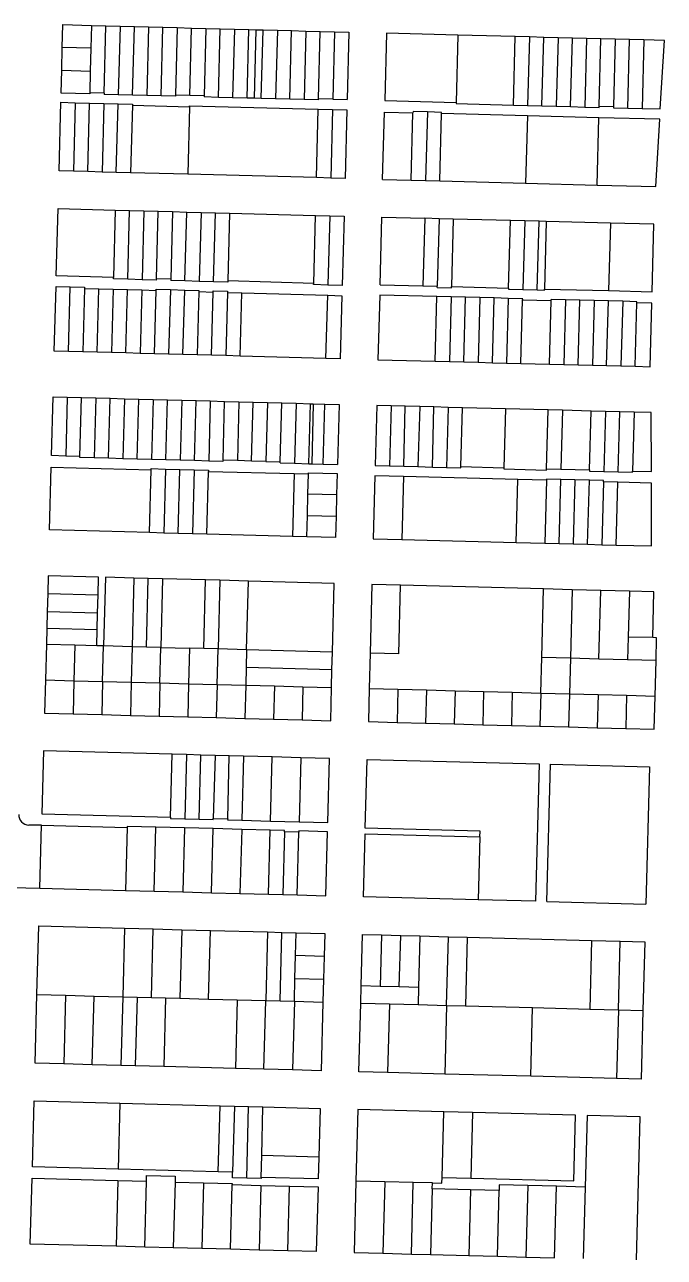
# Model space of a CAD drawing. Header units: inches. Extents: x 486468 to 494399, y 5455955 to 5460553.
# Drawn here: x 489058 to 489398, y 5456799 to 5457456 of the extents above; entities that cross this region are included whole.
import ezdxf

# ---------------------------------------------------------------- set-up
doc = ezdxf.new("R2010")
doc.units = ezdxf.units.IN
doc.header["$MEASUREMENT"] = 0
doc.layers.add('ParcelLines', color=10, linetype='Continuous')

msp = doc.modelspace()

# ---------------------------------------------------------------- linework, layer by layer
at = {"layer": 'ParcelLines', "color": 1}
for p, q in [((489093.319, 5457455.138), (489093.02, 5457442.987)), ((489093.319, 5457455.138), (489100.969, 5457454.938)), ((489100.036, 5457419.046), (489100.969, 5457454.938)), ((489100.969, 5457454.938), (489108.569, 5457454.738)), ((489108.569, 5457454.738), (489107.62, 5457418.237)), ((489108.569, 5457454.738), (489116.169, 5457454.538)), ((489115.22, 5457418.039), (489116.169, 5457454.538)), ((489116.169, 5457454.538), (489123.769, 5457454.338)), ((489123.769, 5457454.338), (489122.87, 5457417.839)), ((489123.769, 5457454.338), (489131.419, 5457454.138)), ((489130.47, 5457417.639), (489131.419, 5457454.138)), ((489131.419, 5457454.138), (489139.019, 5457453.939)), ((489139.019, 5457453.939), (489138.086, 5457418.048)), ((489139.019, 5457453.939), (489146.619, 5457453.739)), ((489145.686, 5457417.848), (489146.619, 5457453.739)), ((489146.619, 5457453.739), (489154.218, 5457453.54)), ((489154.218, 5457453.54), (489153.335, 5457417.648)), ((489154.218, 5457453.54), (489161.868, 5457453.34)), ((489160.92, 5457416.839), (489161.868, 5457453.34)), ((489161.868, 5457453.34), (489169.468, 5457453.14)), ((489169.468, 5457453.14), (489168.52, 5457416.639)), ((489169.468, 5457453.14), (489177.068, 5457452.94)), ((489176.169, 5457416.439), (489177.068, 5457452.94)), ((489177.068, 5457452.94), (489180.868, 5457452.84)), ((489180.868, 5457452.84), (489179.969, 5457416.34)), ((489180.868, 5457452.84), (489184.718, 5457452.74)), ((489183.769, 5457416.24), (489184.718, 5457452.74)), ((489184.718, 5457452.74), (489192.318, 5457452.54)), ((489192.318, 5457452.54), (489191.369, 5457416.041)), ((489192.318, 5457452.54), (489199.918, 5457452.34)), ((489198.969, 5457415.841), (489199.918, 5457452.34)), ((489199.918, 5457452.34), (489207.518, 5457452.14)), ((489207.518, 5457452.14), (489206.619, 5457415.641)), ((489207.518, 5457452.14), (489215.168, 5457451.941)), ((489214.235, 5457416.05), (489215.168, 5457451.941)), ((489215.168, 5457451.941), (489222.768, 5457451.742)), ((489222.768, 5457451.742), (489221.835, 5457415.851)), ((489222.768, 5457451.742), (489230.398, 5457451.542)), ((489230.398, 5457451.542), (489229.464, 5457415.65)), ((489250.468, 5457450.992), (489249.518, 5457415.092)), ((489288.517, 5457449.994), (489250.468, 5457450.992)), ((489288.517, 5457449.994), (489287.568, 5457414.093)), ((489318.967, 5457449.184), (489288.517, 5457449.994)), ((489318.018, 5457412.694), (489318.967, 5457449.184)), ((489326.567, 5457448.984), (489318.967, 5457449.184)), ((489326.567, 5457448.984), (489325.618, 5457412.494)), ((489334.167, 5457448.784), (489326.567, 5457448.984)), ((489333.218, 5457412.294), (489334.167, 5457448.784)), ((489341.817, 5457448.584), (489334.167, 5457448.784)), ((489341.817, 5457448.584), (489340.818, 5457412.095)), ((489349.417, 5457448.384), (489341.817, 5457448.584)), ((489348.468, 5457411.895), (489349.417, 5457448.384)), ((489357.017, 5457448.185), (489349.417, 5457448.384)), ((489357.017, 5457448.185), (489356.068, 5457411.695)), ((489364.617, 5457447.985), (489357.017, 5457448.185)), ((489363.718, 5457412.095), (489364.617, 5457447.985)), ((489372.267, 5457447.786), (489364.617, 5457447.985)), ((489372.267, 5457447.786), (489371.318, 5457411.895)), ((489379.867, 5457447.586), (489372.267, 5457447.786)), ((489378.918, 5457411.095), (489379.867, 5457447.586)), ((489387.467, 5457447.386), (489379.867, 5457447.586)), ((489387.467, 5457447.386), (489386.518, 5457410.895)), ((489398.417, 5457447.096), (489387.467, 5457447.386)), ((489396.268, 5457410.645), (489398.417, 5457447.096)), ((489077.49, 5457431.237), (489077.8, 5457443.387)), ((489093.02, 5457442.987), (489077.8, 5457443.387)), ((489093.02, 5457442.987), (489092.72, 5457430.837)), ((489077.49, 5457431.237), (489092.72, 5457430.837)), ((489092.72, 5457430.837), (489092.435, 5457419.246)), ((489092.435, 5457419.246), (489092.42, 5457418.637)), ((489100.036, 5457419.046), (489092.435, 5457419.246)), ((489100.036, 5457419.046), (489100.02, 5457418.437)), ((489107.62, 5457418.237), (489100.02, 5457418.437)), ((489115.22, 5457418.039), (489107.62, 5457418.237)), ((489122.87, 5457417.839), (489115.22, 5457418.039)), ((489130.47, 5457417.639), (489122.87, 5457417.839)), ((489138.07, 5457417.439), (489130.47, 5457417.639)), ((489138.086, 5457418.048), (489138.07, 5457417.439)), ((489145.686, 5457417.848), (489138.086, 5457418.048)), ((489153.335, 5457417.648), (489145.686, 5457417.848)), ((489153.335, 5457417.648), (489153.32, 5457417.039)), ((489077.07, 5457414.187), (489084.67, 5457413.987)), ((489084.67, 5457413.987), (489083.72, 5457377.488)), ((489084.67, 5457413.987), (489092.27, 5457413.787)), ((489091.37, 5457377.288), (489092.27, 5457413.787)), ((489092.27, 5457413.787), (489099.87, 5457413.587)), ((489099.87, 5457413.587), (489098.97, 5457377.088)), ((489099.87, 5457413.587), (489107.52, 5457413.388)), ((489106.57, 5457376.888), (489107.52, 5457413.388)), ((489107.52, 5457413.388), (489115.12, 5457413.189)), ((489115.12, 5457412.589), (489114.17, 5457376.688)), ((489115.12, 5457413.189), (489115.12, 5457412.589)), ((489115.12, 5457412.589), (489145.57, 5457411.739)), ((489145.57, 5457411.739), (489144.62, 5457375.889)), ((489160.92, 5457416.839), (489153.32, 5457417.039)), ((489168.52, 5457416.639), (489160.92, 5457416.839)), ((489176.169, 5457416.439), (489168.52, 5457416.639)), ((489179.969, 5457416.34), (489176.169, 5457416.439)), ((489183.769, 5457416.24), (489179.969, 5457416.34)), ((489191.369, 5457416.041), (489183.769, 5457416.24)), ((489198.969, 5457415.841), (489191.369, 5457416.041)), ((489206.619, 5457415.641), (489198.969, 5457415.841)), ((489214.219, 5457415.441), (489206.619, 5457415.641)), ((489214.219, 5457415.441), (489214.235, 5457416.05)), ((489221.835, 5457415.851), (489214.235, 5457416.05)), ((489221.835, 5457415.851), (489229.464, 5457415.65)), ((489249.518, 5457415.092), (489287.568, 5457414.093)), ((489318.018, 5457412.694), (489325.618, 5457412.494)), ((489325.618, 5457412.494), (489333.218, 5457412.294)), ((489333.218, 5457412.294), (489340.818, 5457412.095)), ((489340.818, 5457412.095), (489348.468, 5457411.895)), ((489348.468, 5457411.895), (489356.068, 5457411.695)), ((489356.068, 5457411.695), (489363.668, 5457411.495)), ((489363.668, 5457411.495), (489363.718, 5457412.095)), ((489363.718, 5457412.095), (489371.318, 5457411.895)), ((489378.918, 5457411.095), (489386.518, 5457410.895)), ((489386.518, 5457410.895), (489396.268, 5457410.645)), ((489214.069, 5457410.551), (489221.719, 5457410.341)), ((489221.719, 5457410.341), (489220.77, 5457373.891)), ((489221.719, 5457410.341), (489229.319, 5457410.141)), ((489229.319, 5457410.141), (489228.37, 5457373.691)), ((489248.4, 5457373.142), (489249.318, 5457409.032)), ((489249.318, 5457409.032), (489264.548, 5457408.633)), ((489263.619, 5457372.743), (489264.548, 5457408.633)), ((489264.568, 5457409.243), (489264.548, 5457408.633)), ((489272.218, 5457409.043), (489264.568, 5457409.243)), ((489272.218, 5457409.043), (489271.218, 5457372.543)), ((489279.818, 5457408.843), (489272.218, 5457409.043)), ((489278.868, 5457372.343), (489279.818, 5457408.243)), ((489279.818, 5457408.243), (489279.818, 5457408.843)), ((489325.468, 5457407.024), (489279.818, 5457408.243)), ((489363.518, 5457406.015), (489325.468, 5457407.024)), ((489395.968, 5457405.145), (489363.518, 5457406.015)), ((489393.818, 5457369.295), (489395.968, 5457405.145)), ((489091.37, 5457377.288), (489083.72, 5457377.488)), ((489098.97, 5457377.088), (489091.37, 5457377.288)), ((489106.57, 5457376.888), (489098.97, 5457377.088)), ((489114.17, 5457376.688), (489106.57, 5457376.888)), ((489144.62, 5457375.889), (489114.17, 5457376.688)), ((489213.17, 5457374.091), (489144.62, 5457375.889)), ((489220.77, 5457373.891), (489213.17, 5457374.091)), ((489228.37, 5457373.691), (489220.77, 5457373.891)), ((489248.4, 5457373.142), (489263.619, 5457372.743)), ((489263.619, 5457372.743), (489271.218, 5457372.543)), ((489271.218, 5457372.543), (489278.868, 5457372.343)), ((489278.868, 5457372.343), (489324.518, 5457371.134)), ((489324.518, 5457371.134), (489362.618, 5457370.125)), ((489362.618, 5457370.125), (489393.818, 5457369.295)), ((489074.571, 5457321.788), (489075.571, 5457357.588)), ((489075.571, 5457357.588), (489106.02, 5457356.788)), ((489106.02, 5457356.788), (489105.021, 5457320.888)), ((489106.02, 5457356.788), (489113.62, 5457356.588)), ((489113.62, 5457356.588), (489121.27, 5457356.388)), ((489121.27, 5457356.388), (489128.87, 5457356.189)), ((489127.889, 5457320.213), (489128.87, 5457356.189)), ((489128.87, 5457356.189), (489136.47, 5457355.989)), ((489136.47, 5457355.989), (489135.537, 5457319.988)), ((489136.47, 5457355.989), (489144.07, 5457355.789)), ((489143.121, 5457319.1), (489144.07, 5457355.789)), ((489144.07, 5457355.789), (489151.72, 5457355.59)), ((489151.72, 5457355.59), (489159.32, 5457355.39)), ((489159.32, 5457355.39), (489166.92, 5457355.19)), ((489166.92, 5457355.19), (489165.97, 5457319.09)), ((489166.92, 5457355.19), (489212.62, 5457353.991)), ((489211.67, 5457317.742), (489212.62, 5457353.991)), ((489212.62, 5457353.991), (489220.22, 5457353.791)), ((489220.22, 5457353.791), (489227.82, 5457353.592)), ((489227.82, 5457353.592), (489226.87, 5457316.692)), ((489247.01, 5457317.075), (489247.94, 5457353.042)), ((489247.94, 5457353.042), (489270.82, 5457352.443)), ((489270.82, 5457352.443), (489269.84, 5457316.483)), ((489278.42, 5457352.243), (489270.82, 5457352.443)), ((489278.42, 5457352.243), (489277.437, 5457316.287)), ((489286.019, 5457352.043), (489278.42, 5457352.243)), ((489286.019, 5457352.043), (489285.07, 5457316.089)), ((489316.468, 5457351.244), (489286.019, 5457352.043)), ((489315.469, 5457315.302), (489316.468, 5457351.244)), ((489324.068, 5457351.044), (489316.468, 5457351.244)), ((489324.068, 5457351.044), (489323.069, 5457314.494)), ((489331.668, 5457350.844), (489324.068, 5457351.044)), ((489330.669, 5457314.294), (489331.668, 5457350.844)), ((489335.468, 5457350.744), (489331.668, 5457350.844)), ((489335.468, 5457350.744), (489334.519, 5457314.808)), ((489369.718, 5457349.845), (489335.468, 5457350.744)), ((489369.718, 5457349.845), (489368.719, 5457313.923)), ((489392.868, 5457349.246), (489369.718, 5457349.845)), ((489391.886, 5457313.323), (489392.868, 5457349.246)), ((489105.021, 5457320.888), (489074.571, 5457321.788)), ((489120.271, 5457319.748), (489112.671, 5457319.968)), ((489127.871, 5457319.529), (489120.271, 5457319.748)), ((489127.889, 5457320.213), (489127.871, 5457319.529)), ((489135.537, 5457319.988), (489127.889, 5457320.213)), ((489135.537, 5457319.988), (489135.521, 5457319.31)), ((489143.121, 5457319.1), (489135.521, 5457319.31)), ((489150.721, 5457318.88), (489143.121, 5457319.1)), ((489158.32, 5457318.66), (489150.721, 5457318.88)), ((489211.67, 5457317.742), (489165.97, 5457319.09)), ((489073.521, 5457281.788), (489074.471, 5457316.188)), ((489074.471, 5457316.188), (489082.071, 5457315.988)), ((489081.121, 5457281.588), (489082.071, 5457315.988)), ((489082.071, 5457315.988), (489089.671, 5457315.788)), ((489089.671, 5457315.788), (489089.671, 5457315.138)), ((489089.671, 5457315.138), (489097.271, 5457314.928)), ((489097.271, 5457314.928), (489104.871, 5457314.718)), ((489104.871, 5457314.718), (489112.521, 5457314.508)), ((489112.521, 5457314.508), (489120.121, 5457314.299)), ((489120.121, 5457314.299), (489127.721, 5457314.089)), ((489127.721, 5457314.089), (489127.771, 5457314.689)), ((489127.771, 5457314.689), (489135.371, 5457314.47)), ((489135.371, 5457314.47), (489142.971, 5457314.26)), ((489142.971, 5457314.26), (489150.571, 5457314.04)), ((489150.571, 5457313.44), (489149.671, 5457279.74)), ((489150.571, 5457314.04), (489150.571, 5457313.44)), ((489150.571, 5457313.44), (489158.201, 5457313.19)), ((489157.271, 5457279.54), (489158.201, 5457313.19)), ((489158.201, 5457313.19), (489158.221, 5457313.79)), ((489158.221, 5457313.79), (489165.821, 5457313.59)), ((489165.821, 5457313.59), (489165.805, 5457312.965)), ((489165.805, 5457312.965), (489173.42, 5457312.74)), ((489173.42, 5457312.74), (489219.12, 5457311.452)), ((489226.87, 5457316.692), (489219.27, 5457316.912)), ((489247.01, 5457317.075), (489269.84, 5457316.483)), ((489269.84, 5457316.483), (489277.437, 5457316.287)), ((489277.42, 5457315.683), (489277.437, 5457316.287)), ((489277.42, 5457315.683), (489285.054, 5457315.492)), ((489285.054, 5457315.492), (489285.07, 5457316.089)), ((489285.07, 5457316.089), (489315.469, 5457315.302)), ((489323.069, 5457314.494), (489330.669, 5457314.294)), ((489330.669, 5457314.294), (489334.503, 5457314.195)), ((489334.503, 5457314.195), (489334.519, 5457314.808)), ((489334.519, 5457314.808), (489368.719, 5457313.923)), ((489368.719, 5457313.923), (489391.886, 5457313.323)), ((489219.12, 5457311.452), (489226.72, 5457311.242)), ((489226.72, 5457311.242), (489225.821, 5457277.692)), ((489277.27, 5457310.812), (489246.87, 5457311.592)), ((489284.92, 5457310.613), (489277.27, 5457310.812)), ((489292.52, 5457310.424), (489284.92, 5457310.613)), ((489300.12, 5457310.224), (489292.52, 5457310.424)), ((489307.719, 5457310.024), (489300.12, 5457310.224)), ((489315.319, 5457309.824), (489307.719, 5457310.024)), ((489322.969, 5457309.624), (489315.319, 5457309.824)), ((489322.019, 5457275.204), (489322.953, 5457309.015)), ((489322.953, 5457309.015), (489338.154, 5457308.614)), ((489337.269, 5457274.814), (489338.154, 5457308.614)), ((489345.769, 5457309.034), (489338.169, 5457309.224)), ((489353.369, 5457308.834), (489345.769, 5457309.034)), ((489361.019, 5457308.634), (489353.369, 5457308.834)), ((489361.019, 5457308.634), (489360.069, 5457274.235)), ((489368.619, 5457308.434), (489361.019, 5457308.634)), ((489367.669, 5457274.045), (489368.619, 5457308.434)), ((489376.219, 5457308.246), (489368.619, 5457308.434)), ((489376.219, 5457308.246), (489375.319, 5457273.845)), ((489382.919, 5457273.645), (489383.819, 5457307.396)), ((489391.719, 5457307.196), (489383.819, 5457307.396)), ((489390.819, 5457273.445), (489391.719, 5457307.196)), ((489081.121, 5457281.588), (489073.521, 5457281.788)), ((489088.771, 5457281.378), (489081.121, 5457281.588)), ((489096.371, 5457281.179), (489088.771, 5457281.378)), ((489103.971, 5457280.979), (489096.371, 5457281.179)), ((489111.621, 5457280.769), (489103.971, 5457280.979)), ((489119.221, 5457280.559), (489111.621, 5457280.769)), ((489126.821, 5457280.359), (489119.221, 5457280.559)), ((489134.421, 5457280.149), (489126.821, 5457280.359)), ((489142.071, 5457279.94), (489134.421, 5457280.149)), ((489149.671, 5457279.74), (489142.071, 5457279.94)), ((489157.271, 5457279.54), (489149.671, 5457279.74)), ((489164.921, 5457279.33), (489157.271, 5457279.54)), ((489172.521, 5457279.13), (489164.921, 5457279.33)), ((489218.221, 5457277.892), (489172.521, 5457279.13)), ((489225.821, 5457277.692), (489218.221, 5457277.892)), ((489276.37, 5457276.363), (489283.97, 5457276.163)), ((489283.97, 5457276.163), (489291.57, 5457275.974)), ((489291.57, 5457275.974), (489299.22, 5457275.774)), ((489299.22, 5457275.774), (489306.82, 5457275.584)), ((489306.82, 5457275.584), (489314.42, 5457275.394)), ((489314.42, 5457275.394), (489322.019, 5457275.204)), ((489322.019, 5457275.204), (489337.269, 5457274.814)), ((489337.269, 5457274.814), (489344.869, 5457274.614)), ((489344.869, 5457274.614), (489352.469, 5457274.424)), ((489352.469, 5457274.424), (489360.069, 5457274.235)), ((489360.069, 5457274.235), (489367.669, 5457274.045)), ((489367.669, 5457274.045), (489375.319, 5457273.845)), ((489375.319, 5457273.845), (489382.919, 5457273.645)), ((489382.919, 5457273.645), (489390.819, 5457273.445)), ((489072.022, 5457226.089), (489072.871, 5457257.439)), ((489072.871, 5457257.439), (489080.471, 5457257.239)), ((489080.471, 5457257.239), (489079.622, 5457225.889)), ((489080.471, 5457257.239), (489088.071, 5457257.029)), ((489087.222, 5457225.689), (489088.071, 5457257.029)), ((489088.071, 5457257.029), (489095.721, 5457256.819)), ((489095.721, 5457256.819), (489094.822, 5457224.889)), ((489095.721, 5457256.819), (489103.321, 5457256.619)), ((489103.321, 5457256.619), (489110.921, 5457256.419)), ((489110.921, 5457256.419), (489110.072, 5457224.469)), ((489110.921, 5457256.419), (489118.571, 5457256.209)), ((489118.571, 5457256.209), (489126.171, 5457255.999)), ((489126.171, 5457255.999), (489133.771, 5457255.799)), ((489133.771, 5457255.799), (489141.421, 5457255.589)), ((489141.421, 5457255.589), (489140.521, 5457223.66)), ((489141.421, 5457255.589), (489149.021, 5457255.39)), ((489148.171, 5457223.45), (489149.021, 5457255.39)), ((489149.021, 5457255.39), (489156.621, 5457255.19)), ((489156.621, 5457255.19), (489155.771, 5457223.241)), ((489156.621, 5457255.19), (489164.221, 5457254.981)), ((489163.421, 5457223.641), (489164.221, 5457254.981)), ((489164.221, 5457254.981), (489171.871, 5457254.771)), ((489171.871, 5457254.771), (489171.021, 5457223.441)), ((489171.871, 5457254.771), (489179.471, 5457254.571)), ((489178.621, 5457223.241), (489179.471, 5457254.571)), ((489179.471, 5457254.571), (489187.071, 5457254.371)), ((489187.071, 5457254.371), (489186.221, 5457223.041)), ((489187.071, 5457254.371), (489194.721, 5457254.161)), ((489194.721, 5457254.161), (489202.321, 5457253.951)), ((489202.321, 5457253.951), (489209.921, 5457253.751)), ((489209.921, 5457253.751), (489211.471, 5457253.711)), ((489211.471, 5457253.711), (489217.571, 5457253.541)), ((489216.671, 5457221.601), (489217.571, 5457253.541)), ((489217.571, 5457253.541), (489225.171, 5457253.342)), ((489225.171, 5457253.342), (489224.321, 5457221.391)), ((489245.271, 5457252.792), (489244.421, 5457220.843)), ((489252.871, 5457252.593), (489245.271, 5457252.792)), ((489252.871, 5457252.593), (489252.021, 5457220.643)), ((489260.471, 5457252.393), (489252.871, 5457252.593)), ((489259.621, 5457220.443), (489260.471, 5457252.393)), ((489268.121, 5457252.193), (489260.471, 5457252.393)), ((489268.121, 5457252.193), (489267.221, 5457220.243)), ((489275.721, 5457251.993), (489268.121, 5457252.193)), ((489274.871, 5457220.043), (489275.721, 5457251.993)), ((489283.321, 5457251.793), (489275.721, 5457251.993)), ((489283.321, 5457251.793), (489282.471, 5457219.843)), ((489290.921, 5457251.603), (489283.321, 5457251.793)), ((489290.071, 5457220.293), (489290.921, 5457251.603)), ((489313.77, 5457251.014), (489290.921, 5457251.603)), ((489313.77, 5457251.014), (489312.921, 5457219.693)), ((489336.619, 5457250.414), (489313.77, 5457251.014)), ((489335.72, 5457219.095), (489336.619, 5457250.414)), ((489344.219, 5457250.225), (489336.619, 5457250.414)), ((489344.219, 5457250.225), (489343.37, 5457218.895)), ((489359.419, 5457249.825), (489344.219, 5457250.225)), ((489358.57, 5457218.495), (489359.419, 5457249.825)), ((489367.019, 5457249.625), (489359.419, 5457249.825)), ((489367.019, 5457249.625), (489366.17, 5457217.645)), ((489374.669, 5457249.435), (489367.019, 5457249.625)), ((489373.82, 5457217.445), (489374.669, 5457249.435)), ((489382.269, 5457249.235), (489374.669, 5457249.435)), ((489382.269, 5457249.235), (489381.42, 5457217.895)), ((489079.622, 5457225.889), (489072.022, 5457226.089)), ((489087.222, 5457225.689), (489079.622, 5457225.889)), ((489087.222, 5457225.089), (489087.222, 5457225.689)), ((489094.822, 5457224.889), (489087.222, 5457225.089)), ((489102.472, 5457224.679), (489094.822, 5457224.889)), ((489110.072, 5457224.469), (489102.472, 5457224.679)), ((489117.672, 5457224.269), (489110.072, 5457224.469)), ((489125.322, 5457224.059), (489117.672, 5457224.269)), ((489132.921, 5457223.859), (489125.322, 5457224.059)), ((489140.521, 5457223.66), (489132.921, 5457223.859)), ((489148.171, 5457223.45), (489140.521, 5457223.66)), ((489155.771, 5457223.241), (489148.171, 5457223.45)), ((489171.021, 5457223.441), (489163.421, 5457223.641)), ((489178.621, 5457223.241), (489171.021, 5457223.441)), ((489186.221, 5457223.041), (489178.621, 5457223.241)), ((489193.821, 5457222.241), (489193.831, 5457222.741)), ((489193.821, 5457222.241), (489201.471, 5457222.031)), ((489201.471, 5457222.031), (489209.071, 5457221.811)), ((489209.071, 5457221.811), (489210.621, 5457221.771)), ((489210.621, 5457221.771), (489216.671, 5457221.601)), ((489216.671, 5457221.601), (489224.321, 5457221.391)), ((489244.421, 5457220.843), (489252.021, 5457220.643)), ((489252.021, 5457220.643), (489259.621, 5457220.443)), ((489259.621, 5457220.443), (489267.221, 5457220.243)), ((489070.922, 5457186.538), (489071.822, 5457219.989)), ((489071.822, 5457219.989), (489125.172, 5457218.589)), ((489124.222, 5457185.11), (489125.172, 5457218.589)), ((489125.172, 5457219.189), (489132.772, 5457218.98)), ((489125.172, 5457218.589), (489125.172, 5457219.189)), ((489132.772, 5457218.98), (489131.872, 5457184.9)), ((489132.772, 5457218.98), (489140.422, 5457218.76)), ((489139.472, 5457184.7), (489140.422, 5457218.76)), ((489140.422, 5457218.76), (489148.021, 5457218.55)), ((489148.021, 5457218.55), (489147.072, 5457184.49)), ((489148.021, 5457218.55), (489155.621, 5457218.341)), ((489155.621, 5457218.341), (489155.621, 5457217.741)), ((489155.621, 5457217.741), (489201.321, 5457216.541)), ((489201.321, 5457216.541), (489200.422, 5457183.052)), ((489201.321, 5457216.541), (489208.921, 5457216.341)), ((489208.631, 5457205.591), (489208.921, 5457216.341)), ((489224.171, 5457216.541), (489223.871, 5457205.192)), ((489244.271, 5457215.393), (489243.371, 5457181.892)), ((489259.471, 5457214.993), (489244.271, 5457215.393)), ((489259.471, 5457214.993), (489258.571, 5457181.493)), ((489320.371, 5457213.394), (489259.471, 5457214.993)), ((489267.221, 5457220.243), (489274.871, 5457220.043)), ((489274.871, 5457220.043), (489282.471, 5457219.843)), ((489282.471, 5457219.843), (489290.071, 5457219.643)), ((489290.071, 5457220.293), (489312.921, 5457219.693)), ((489290.071, 5457219.643), (489290.071, 5457220.293)), ((489312.921, 5457219.693), (489312.921, 5457219.043)), ((489312.921, 5457219.043), (489335.72, 5457218.445)), ((489335.72, 5457218.445), (489335.72, 5457219.095)), ((489335.72, 5457219.095), (489343.37, 5457218.895)), ((489343.37, 5457218.895), (489358.57, 5457218.495)), ((489366.17, 5457217.645), (489373.82, 5457217.445)), ((489373.82, 5457217.445), (489381.42, 5457217.245)), ((489381.42, 5457217.245), (489381.42, 5457217.895)), ((489381.42, 5457217.895), (489391.52, 5457217.595)), ((489319.471, 5457179.894), (489320.371, 5457213.394)), ((489335.62, 5457212.995), (489320.371, 5457213.394)), ((489335.62, 5457212.995), (489334.721, 5457179.494)), ((489335.62, 5457213.595), (489335.62, 5457212.995)), ((489343.22, 5457213.395), (489335.62, 5457213.595)), ((489342.32, 5457179.294), (489343.22, 5457213.395)), ((489350.82, 5457213.195), (489343.22, 5457213.395)), ((489350.82, 5457213.195), (489349.92, 5457179.094)), ((489358.47, 5457212.995), (489350.82, 5457213.195)), ((489357.52, 5457178.895), (489358.47, 5457212.995)), ((489366.02, 5457212.195), (489365.17, 5457178.695)), ((489373.67, 5457211.985), (489366.02, 5457212.195)), ((489372.77, 5457178.495), (489373.67, 5457211.985)), ((489391.52, 5457211.495), (489373.67, 5457211.985)), ((489391.62, 5457177.995), (489391.52, 5457211.495)), ((489208.331, 5457194.241), (489208.631, 5457205.591)), ((489223.871, 5457205.192), (489208.631, 5457205.591)), ((489223.871, 5457205.192), (489223.571, 5457193.792)), ((489208.022, 5457182.852), (489208.331, 5457194.241)), ((489208.331, 5457194.241), (489223.571, 5457193.792)), ((489223.571, 5457193.792), (489223.272, 5457182.442)), ((489124.222, 5457185.11), (489070.922, 5457186.538)), ((489131.872, 5457184.9), (489124.222, 5457185.11)), ((489139.472, 5457184.7), (489131.872, 5457184.9)), ((489147.072, 5457184.49), (489139.472, 5457184.7)), ((489154.722, 5457184.28), (489147.072, 5457184.49)), ((489200.422, 5457183.052), (489154.722, 5457184.28)), ((489208.022, 5457182.852), (489200.422, 5457183.052)), ((489223.272, 5457182.442), (489208.022, 5457182.852)), ((489243.371, 5457181.892), (489258.571, 5457181.493)), ((489258.571, 5457181.493), (489319.471, 5457179.894)), ((489319.471, 5457179.894), (489334.721, 5457179.494)), ((489334.721, 5457179.494), (489342.32, 5457179.294)), ((489342.32, 5457179.294), (489349.92, 5457179.094)), ((489349.92, 5457179.094), (489357.52, 5457178.895)), ((489357.52, 5457178.895), (489365.17, 5457178.695)), ((489365.17, 5457178.695), (489372.77, 5457178.495)), ((489372.77, 5457178.495), (489391.62, 5457177.995)), ((489070.272, 5457162.138), (489070.022, 5457152.738)), ((489097.072, 5457161.44), (489070.272, 5457162.138)), ((489096.822, 5457151.99), (489097.072, 5457161.44)), ((489100.722, 5457161.34), (489099.773, 5457124.79)), ((489115.972, 5457160.93), (489100.722, 5457161.34)), ((489123.572, 5457160.73), (489115.972, 5457160.93)), ((489131.222, 5457160.53), (489123.572, 5457160.73)), ((489131.222, 5457160.53), (489130.272, 5457123.98)), ((489154.072, 5457159.92), (489131.222, 5457160.53)), ((489161.672, 5457159.72), (489154.072, 5457159.92)), ((489161.672, 5457159.72), (489160.722, 5457123.171)), ((489176.922, 5457159.311), (489161.672, 5457159.72)), ((489222.622, 5457158.092), (489176.922, 5457159.311)), ((489221.672, 5457121.542), (489222.622, 5457158.092)), ((489242.722, 5457157.542), (489241.772, 5457120.992)), ((489257.022, 5457120.593), (489257.972, 5457157.133)), ((489334.071, 5457155.114), (489257.972, 5457157.133)), ((489333.122, 5457118.594), (489334.071, 5457155.114)), ((489349.32, 5457154.704), (489334.071, 5457155.114)), ((489364.52, 5457154.304), (489349.32, 5457154.704)), ((489070.022, 5457152.738), (489069.763, 5457142.989)), ((489070.022, 5457152.738), (489096.822, 5457151.99)), ((489096.572, 5457142.24), (489096.822, 5457151.99)), ((489379.77, 5457153.895), (489364.52, 5457154.304)), ((489379.77, 5457153.895), (489379.141, 5457129.545)), ((489392.87, 5457153.546), (489379.77, 5457153.895)), ((489392.221, 5457129.195), (489392.87, 5457153.546)), ((489069.763, 5457142.989), (489069.533, 5457134.289)), ((489096.352, 5457133.59), (489096.572, 5457142.24)), ((489069.533, 5457134.289), (489069.303, 5457125.589)), ((489069.533, 5457134.289), (489096.352, 5457133.59)), ((489096.123, 5457124.89), (489096.352, 5457133.59)), ((489379.141, 5457129.545), (489378.821, 5457117.395)), ((489392.221, 5457129.195), (489379.141, 5457129.545)), ((489394.321, 5457129.145), (489392.221, 5457129.195)), ((489394.011, 5457116.995), (489394.321, 5457129.145)), ((489069.303, 5457125.589), (489068.793, 5457106.689)), ((489084.523, 5457125.189), (489084.023, 5457106.289)), ((489096.123, 5457124.89), (489084.523, 5457125.189)), ((489099.773, 5457124.79), (489096.123, 5457124.89)), ((489099.273, 5457105.89), (489099.773, 5457124.79)), ((489115.022, 5457124.38), (489099.773, 5457124.79)), ((489115.022, 5457124.38), (489114.523, 5457105.49)), ((489122.622, 5457124.18), (489115.022, 5457124.38)), ((489130.272, 5457123.98), (489122.622, 5457124.18)), ((489129.773, 5457105.09), (489130.272, 5457123.98)), ((489130.272, 5457123.98), (489145.472, 5457123.57)), ((489145.472, 5457123.57), (489144.973, 5457104.691)), ((489153.122, 5457123.371), (489145.472, 5457123.57)), ((489160.722, 5457123.171), (489153.122, 5457123.371)), ((489160.223, 5457104.291), (489160.722, 5457123.171)), ((489175.972, 5457122.761), (489160.722, 5457123.171)), ((489221.672, 5457121.542), (489175.972, 5457122.761)), ((489221.422, 5457112.092), (489221.672, 5457121.542)), ((489241.772, 5457120.992), (489241.282, 5457102.143)), ((489348.372, 5457118.194), (489333.122, 5457118.594)), ((489363.571, 5457117.795), (489348.372, 5457118.194)), ((489378.821, 5457117.395), (489363.571, 5457117.795)), ((489394.011, 5457116.995), (489378.821, 5457117.395)), ((489393.521, 5457098.095), (489394.011, 5457116.995)), ((489175.722, 5457113.341), (489175.472, 5457103.891)), ((489221.422, 5457112.092), (489175.722, 5457113.341)), ((489221.182, 5457102.692), (489221.422, 5457112.092)), ((489068.793, 5457106.689), (489068.323, 5457089.039)), ((489084.023, 5457106.289), (489083.668, 5457088.631)), ((489084.023, 5457106.289), (489099.273, 5457105.89)), ((489099.273, 5457105.89), (489098.896, 5457088.228)), ((489099.273, 5457105.89), (489114.523, 5457105.49)), ((489114.523, 5457105.49), (489114.124, 5457087.823)), ((489114.523, 5457105.49), (489129.773, 5457105.09)), ((489129.773, 5457105.09), (489129.353, 5457087.419)), ((489129.773, 5457105.09), (489144.973, 5457104.691)), ((489144.973, 5457104.691), (489144.581, 5457087.014)), ((489144.973, 5457104.691), (489160.223, 5457104.291)), ((489160.223, 5457104.291), (489159.81, 5457086.61)), ((489160.223, 5457104.291), (489175.472, 5457103.891)), ((489175.472, 5457103.891), (489175.038, 5457086.205)), ((489175.472, 5457103.891), (489190.725, 5457103.491)), ((489190.725, 5457103.491), (489190.266, 5457085.801)), ((489190.725, 5457103.491), (489205.953, 5457103.091)), ((489205.953, 5457103.091), (489205.495, 5457085.397)), ((489220.722, 5457084.992), (489221.182, 5457102.692)), ((489241.282, 5457102.143), (489240.822, 5457084.493)), ((489241.282, 5457102.143), (489256.505, 5457101.738)), ((489256.505, 5457101.738), (489256.047, 5457084.088)), ((489256.505, 5457101.738), (489271.729, 5457101.333)), ((489271.729, 5457101.333), (489271.272, 5457083.683)), ((489271.729, 5457101.333), (489286.952, 5457100.929)), ((489286.952, 5457100.929), (489286.497, 5457083.279)), ((489286.952, 5457100.929), (489302.175, 5457100.524)), ((489302.175, 5457100.524), (489301.722, 5457082.874)), ((489302.175, 5457100.524), (489317.399, 5457100.119)), ((489317.399, 5457100.119), (489316.947, 5457082.469)), ((489317.399, 5457100.119), (489332.622, 5457099.714)), ((489332.622, 5457099.714), (489332.172, 5457082.064)), ((489332.622, 5457099.714), (489347.872, 5457099.304)), ((489347.872, 5457099.304), (489347.397, 5457081.66)), ((489347.872, 5457099.304), (489363.088, 5457098.902)), ((489363.088, 5457098.902), (489362.622, 5457081.255)), ((489363.088, 5457098.902), (489378.304, 5457098.499)), ((489378.304, 5457098.499), (489377.846, 5457080.85)), ((489378.304, 5457098.499), (489393.521, 5457098.095)), ((489393.071, 5457080.445), (489393.521, 5457098.095)), ((489068.323, 5457089.039), (489083.668, 5457088.631)), ((489083.668, 5457088.631), (489098.896, 5457088.228)), ((489098.896, 5457088.228), (489114.124, 5457087.823)), ((489114.124, 5457087.823), (489129.353, 5457087.419)), ((489129.353, 5457087.419), (489144.581, 5457087.014)), ((489144.581, 5457087.014), (489159.81, 5457086.61)), ((489159.81, 5457086.61), (489175.038, 5457086.205)), ((489175.038, 5457086.205), (489190.266, 5457085.801)), ((489190.266, 5457085.801), (489205.495, 5457085.397)), ((489205.495, 5457085.397), (489220.722, 5457084.992)), ((489240.822, 5457084.493), (489256.047, 5457084.088)), ((489256.047, 5457084.088), (489271.272, 5457083.683)), ((489271.272, 5457083.683), (489286.497, 5457083.279)), ((489286.497, 5457083.279), (489301.722, 5457082.874)), ((489301.722, 5457082.874), (489316.947, 5457082.469)), ((489316.947, 5457082.469), (489332.172, 5457082.064)), ((489332.172, 5457082.064), (489347.397, 5457081.66)), ((489347.397, 5457081.66), (489362.622, 5457081.255)), ((489362.622, 5457081.255), (489377.846, 5457080.85)), ((489377.846, 5457080.85), (489393.071, 5457080.445)), ((489067.724, 5457068.939), (489066.825, 5457035.439)), ((489136.273, 5457067.121), (489067.724, 5457068.939)), ((489143.873, 5457066.921), (489136.273, 5457067.121)), ((489151.523, 5457066.721), (489143.873, 5457066.921)), ((489159.123, 5457066.521), (489151.523, 5457066.721)), ((489166.723, 5457066.321), (489159.123, 5457066.521)), ((489174.373, 5457066.111), (489166.723, 5457066.321)), ((489189.573, 5457065.702), (489174.373, 5457066.111)), ((489204.823, 5457065.292), (489189.573, 5457065.702)), ((489204.823, 5457065.292), (489203.923, 5457031.192)), ((489220.073, 5457064.892), (489204.823, 5457065.292)), ((489219.173, 5457030.792), (489220.073, 5457064.892)), ((489239.173, 5457027.843), (489240.173, 5457064.393)), ((489240.173, 5457064.393), (489331.672, 5457061.944)), ((489331.672, 5457061.944), (489329.773, 5456988.894)), ((489335.823, 5456988.744), (489337.772, 5457061.794)), ((489337.772, 5457061.794), (489390.422, 5457060.395)), ((489390.422, 5457060.395), (489388.473, 5456987.345)), ((489066.825, 5457035.439), (489135.374, 5457033.641)), ((489135.374, 5457033.641), (489135.374, 5457032.991)), ((489135.374, 5457032.991), (489142.974, 5457032.791)), ((489142.974, 5457032.791), (489150.623, 5457032.591)), ((489150.623, 5457032.591), (489158.223, 5457032.391)), ((489158.223, 5457032.991), (489165.873, 5457032.791)), ((489158.223, 5457032.391), (489158.223, 5457032.991)), ((489165.873, 5457032.791), (489165.823, 5457032.191)), ((489165.823, 5457032.191), (489173.473, 5457031.991)), ((489173.473, 5457031.991), (489188.673, 5457031.591)), ((489188.673, 5457031.591), (489203.923, 5457031.192)), ((489203.923, 5457031.192), (489219.173, 5457030.792)), ((489066.675, 5457029.339), (489059.975, 5457029.439)), ((489065.775, 5456995.839), (489066.675, 5457029.339)), ((489066.675, 5457029.339), (489112.374, 5457028.14)), ((489112.374, 5457028.74), (489112.374, 5457028.14)), ((489127.624, 5457028.34), (489112.374, 5457028.74)), ((489142.874, 5457027.941), (489127.624, 5457028.34)), ((489158.073, 5457027.541), (489142.874, 5457027.941)), ((489173.323, 5457027.141), (489158.073, 5457027.541)), ((489188.573, 5457026.741), (489173.323, 5457027.141)), ((489196.173, 5457026.542), (489188.573, 5457026.741)), ((489196.173, 5457025.892), (489196.173, 5457026.542)), ((489203.773, 5457025.692), (489196.173, 5457025.892)), ((489203.773, 5457026.292), (489203.773, 5457025.692)), ((489219.023, 5457025.892), (489203.773, 5457026.292)), ((489218.124, 5456991.792), (489219.023, 5457025.892)), ((489238.223, 5456991.292), (489239.123, 5457024.793)), ((489239.123, 5457024.793), (489300.223, 5457023.194)), ((489300.323, 5457026.194), (489239.173, 5457027.843)), ((489300.223, 5457023.194), (489300.323, 5457026.194)), ((489300.223, 5457023.194), (489299.323, 5456989.693)), ((489010.975, 5456997.298), (489065.775, 5456995.839)), ((489065.775, 5456995.839), (489111.475, 5456994.63)), ((489111.475, 5456994.63), (489126.725, 5456994.22)), ((489126.725, 5456994.22), (489141.975, 5456993.811)), ((489141.975, 5456993.811), (489157.175, 5456993.411)), ((489157.175, 5456993.411), (489172.425, 5456993.011)), ((489172.425, 5456993.011), (489187.675, 5456992.601)), ((489187.675, 5456992.601), (489195.275, 5456992.401)), ((489195.275, 5456992.401), (489202.875, 5456992.202)), ((489202.875, 5456992.202), (489218.124, 5456991.792)), ((489299.323, 5456989.693), (489238.223, 5456991.292)), ((489329.773, 5456988.894), (489299.323, 5456989.693)), ((489335.823, 5456988.744), (489388.473, 5456987.345)), ((489064.296, 5456939.189), (489065.275, 5456975.739)), ((489065.275, 5456975.739), (489110.975, 5456974.52)), ((489110.975, 5456974.52), (489109.975, 5456937.99)), ((489110.975, 5456974.52), (489126.175, 5456974.12)), ((489125.225, 5456937.59), (489126.175, 5456974.12)), ((489126.175, 5456974.12), (489141.425, 5456973.721)), ((489141.425, 5456973.721), (489140.475, 5456937.19)), ((489141.425, 5456973.721), (489156.675, 5456973.311)), ((489155.675, 5456936.791), (489156.675, 5456973.311)), ((489156.675, 5456973.311), (489187.125, 5456972.501)), ((489187.125, 5456972.501), (489186.175, 5456935.991)), ((489187.125, 5456972.501), (489194.725, 5456972.301)), ((489193.775, 5456935.791), (489194.725, 5456972.301)), ((489194.725, 5456972.301), (489202.375, 5456972.092)), ((489202.045, 5456959.941), (489202.375, 5456972.092)), ((489202.375, 5456972.092), (489217.575, 5456971.692)), ((489217.575, 5456971.692), (489217.255, 5456959.542)), ((489236.965, 5456943.792), (489237.675, 5456971.192)), ((489237.675, 5456971.192), (489247.875, 5456970.923)), ((489247.875, 5456970.923), (489247.125, 5456943.523)), ((489247.875, 5456970.923), (489258.025, 5456970.653)), ((489258.025, 5456970.653), (489268.175, 5456970.393)), ((489268.175, 5456970.393), (489267.465, 5456942.993)), ((489268.175, 5456970.393), (489283.424, 5456969.993)), ((489282.475, 5456933.443), (489283.424, 5456969.993)), ((489283.424, 5456969.993), (489293.473, 5456969.733)), ((489293.473, 5456969.733), (489359.623, 5456967.995)), ((489359.623, 5456967.995), (489358.674, 5456931.445)), ((489359.623, 5456967.995), (489374.873, 5456967.585)), ((489374.873, 5456967.585), (489387.973, 5456967.245)), ((489387.973, 5456967.245), (489387.003, 5456930.695)), ((489201.705, 5456947.741), (489202.045, 5456959.941)), ((489217.255, 5456959.542), (489202.045, 5456959.941)), ((489217.255, 5456959.542), (489216.925, 5456947.342)), ((489201.375, 5456935.591), (489201.705, 5456947.741)), ((489216.925, 5456947.342), (489216.605, 5456935.192)), ((489063.326, 5456902.639), (489064.296, 5456939.189)), ((489064.296, 5456939.189), (489079.525, 5456938.789)), ((489079.525, 5456938.789), (489078.576, 5456902.239)), ((489079.525, 5456938.789), (489094.775, 5456938.389)), ((489093.776, 5456901.839), (489094.775, 5456938.389)), ((489094.775, 5456938.389), (489109.975, 5456937.99)), ((489236.725, 5456934.642), (489236.965, 5456943.792)), ((489257.275, 5456943.263), (489247.125, 5456943.523)), ((489267.465, 5456942.993), (489267.225, 5456933.843)), ((489109.975, 5456937.99), (489109.026, 5456901.439)), ((489109.975, 5456937.99), (489117.625, 5456937.79)), ((489117.625, 5456937.79), (489116.626, 5456901.24)), ((489117.625, 5456937.79), (489125.225, 5456937.59)), ((489125.225, 5456937.59), (489132.825, 5456937.39)), ((489132.825, 5456937.39), (489131.876, 5456900.84)), ((489132.825, 5456937.39), (489140.475, 5456937.19)), ((489140.475, 5456937.19), (489155.675, 5456936.791)), ((489155.675, 5456936.791), (489170.925, 5456936.391)), ((489170.925, 5456936.391), (489169.976, 5456899.841)), ((489170.925, 5456936.391), (489186.175, 5456935.991)), ((489185.176, 5456899.441), (489186.175, 5456935.991)), ((489186.175, 5456935.991), (489193.775, 5456935.791)), ((489193.775, 5456935.791), (489201.375, 5456935.591)), ((489201.375, 5456935.591), (489200.426, 5456899.041)), ((489201.375, 5456935.591), (489216.605, 5456935.192)), ((489216.605, 5456935.192), (489215.625, 5456898.642)), ((489235.775, 5456898.092), (489236.725, 5456934.642)), ((489236.725, 5456934.642), (489251.975, 5456934.243)), ((489251.975, 5456934.243), (489250.975, 5456897.693)), ((489251.975, 5456934.243), (489267.225, 5456933.843)), ((489267.225, 5456933.843), (489282.475, 5456933.443)), ((489282.475, 5456933.443), (489281.475, 5456896.893)), ((489282.475, 5456933.443), (489292.525, 5456933.183)), ((489292.525, 5456933.183), (489328.175, 5456932.244)), ((489327.225, 5456895.694), (489328.175, 5456932.244)), ((489328.175, 5456932.244), (489358.674, 5456931.445)), ((489358.674, 5456931.445), (489373.923, 5456931.035)), ((489373.923, 5456931.035), (489387.003, 5456930.695)), ((489387.003, 5456930.695), (489386.025, 5456894.145)), ((489078.576, 5456902.239), (489063.326, 5456902.639)), ((489093.776, 5456901.839), (489078.576, 5456902.239)), ((489109.026, 5456901.439), (489093.776, 5456901.839)), ((489116.626, 5456901.24), (489109.026, 5456901.439)), ((489131.876, 5456900.84), (489116.626, 5456901.24)), ((489169.976, 5456899.841), (489131.876, 5456900.84)), ((489185.176, 5456899.441), (489169.976, 5456899.841)), ((489200.426, 5456899.041), (489185.176, 5456899.441)), ((489215.625, 5456898.642), (489200.426, 5456899.041)), ((489250.975, 5456897.693), (489235.775, 5456898.092)), ((489281.475, 5456896.893), (489250.975, 5456897.693)), ((489327.225, 5456895.694), (489281.475, 5456896.893)), ((489372.975, 5456894.485), (489327.225, 5456895.694)), ((489386.025, 5456894.145), (489372.975, 5456894.485)), ((489061.877, 5456847.489), (489062.777, 5456882.539)), ((489062.777, 5456882.539), (489108.476, 5456881.339)), ((489108.476, 5456881.339), (489107.577, 5456846.289)), ((489108.476, 5456881.339), (489161.826, 5456879.941)), ((489160.877, 5456844.891), (489161.826, 5456879.941)), ((489161.826, 5456879.941), (489169.426, 5456879.741)), ((489169.426, 5456879.741), (489168.477, 5456844.691)), ((489169.426, 5456879.741), (489177.026, 5456879.541)), ((489176.027, 5456841.441), (489177.026, 5456879.541)), ((489177.026, 5456879.541), (489184.676, 5456879.341)), ((489183.986, 5456853.441), (489184.676, 5456879.341)), ((489184.676, 5456879.341), (489215.126, 5456878.541)), ((489215.126, 5456878.541), (489214.436, 5456852.641)), ((489235.226, 5456877.992), (489234.206, 5456839.942)), ((489280.976, 5456876.793), (489235.226, 5456877.992)), ((489280.026, 5456841.793), (489280.976, 5456876.793)), ((489296.225, 5456876.383), (489280.976, 5456876.793)), ((489296.225, 5456876.383), (489295.276, 5456841.393)), ((489351.125, 5456874.945), (489296.225, 5456876.383)), ((489350.176, 5456839.945), (489351.125, 5456874.945)), ((489357.225, 5456874.795), (489356.225, 5456836.745)), ((489385.525, 5456874.045), (489357.225, 5456874.795)), ((489383.526, 5456797.945), (489385.525, 5456874.045)), ((489183.677, 5456841.841), (489183.986, 5456853.441)), ((489107.577, 5456846.289), (489061.877, 5456847.489)), ((489160.877, 5456844.891), (489107.577, 5456846.289)), ((489214.436, 5456852.641), (489214.126, 5456841.091)), ((489060.778, 5456806.388), (489061.727, 5456841.389)), ((489061.727, 5456841.389), (489107.427, 5456840.189)), ((489107.427, 5456840.189), (489106.478, 5456805.189)), ((489107.427, 5456840.189), (489122.627, 5456839.79)), ((489121.728, 5456804.79), (489122.627, 5456839.79)), ((489122.627, 5456839.79), (489122.727, 5456842.84)), ((489122.727, 5456842.84), (489137.927, 5456842.44)), ((489137.927, 5456842.44), (489137.877, 5456839.39)), ((489168.477, 5456844.691), (489160.877, 5456844.891)), ((489168.427, 5456841.641), (489168.477, 5456844.691)), ((489176.027, 5456841.441), (489168.427, 5456841.641)), ((489214.126, 5456841.091), (489183.677, 5456841.841)), ((489234.206, 5456839.942), (489233.177, 5456801.842)), ((489279.976, 5456838.743), (489280.026, 5456841.793)), ((489280.026, 5456841.793), (489295.276, 5456841.393)), ((489295.276, 5456841.393), (489350.176, 5456839.945)), ((489137.877, 5456839.39), (489136.928, 5456804.39)), ((489137.877, 5456839.39), (489153.077, 5456838.991)), ((489153.077, 5456838.991), (489152.178, 5456803.99)), ((489153.077, 5456838.991), (489168.327, 5456838.591)), ((489167.428, 5456803.591), (489168.327, 5456837.991)), ((489168.327, 5456838.591), (489168.327, 5456837.991)), ((489168.327, 5456837.991), (489183.527, 5456837.591)), ((489183.527, 5456837.591), (489182.628, 5456803.191)), ((489183.527, 5456837.591), (489198.827, 5456837.191)), ((489197.928, 5456802.791), (489198.827, 5456837.191)), ((489198.827, 5456837.191), (489214.026, 5456836.791)), ((489214.026, 5456836.791), (489213.078, 5456802.391)), ((489249.476, 5456839.543), (489248.427, 5456801.442)), ((489264.726, 5456839.153), (489249.476, 5456839.543)), ((489274.876, 5456838.893), (489264.726, 5456839.153)), ((489274.776, 5456835.843), (489273.877, 5456800.793)), ((489274.776, 5456835.843), (489274.876, 5456838.893)), ((489295.126, 5456835.303), (489274.776, 5456835.843)), ((489274.876, 5456838.893), (489279.976, 5456838.743)), ((489310.376, 5456834.893), (489295.126, 5456835.303)), ((489309.476, 5456799.863), (489310.376, 5456834.893)), ((489310.476, 5456837.943), (489310.376, 5456834.893)), ((489325.726, 5456837.543), (489310.476, 5456837.943)), ((489325.726, 5456837.543), (489324.726, 5456799.473)), ((489340.976, 5456837.144), (489325.726, 5456837.543)), ((489339.976, 5456799.074), (489340.976, 5456837.144)), ((489356.225, 5456836.745), (489340.976, 5456837.144)), ((489356.225, 5456836.745), (489355.226, 5456798.675)), ((489106.478, 5456805.189), (489060.778, 5456806.388)), ((489121.728, 5456804.79), (489106.478, 5456805.189)), ((489136.928, 5456804.39), (489121.728, 5456804.79)), ((489152.178, 5456803.99), (489136.928, 5456804.39)), ((489167.428, 5456803.591), (489152.178, 5456803.99)), ((489182.628, 5456803.191), (489167.428, 5456803.591)), ((489197.928, 5456802.791), (489182.628, 5456803.191)), ((489213.078, 5456802.391), (489197.928, 5456802.791)), ((489233.177, 5456801.842), (489248.427, 5456801.442)), ((489248.427, 5456801.442), (489263.727, 5456801.053)), ((489263.727, 5456801.053), (489273.877, 5456800.793)), ((489273.877, 5456800.793), (489294.226, 5456800.263)), ((489294.226, 5456800.263), (489309.476, 5456799.863)), ((489309.476, 5456799.863), (489324.726, 5456799.473)), ((489324.726, 5456799.473), (489339.976, 5456799.074))]:
    msp.add_line(p, q, dxfattribs=at)
for points in [[(489077.8, 5457443.387), (489078.12, 5457455.537), (489093.319, 5457455.138)], [(489092.42, 5457418.637), (489077.17, 5457419.037), (489077.49, 5457431.237)], [(489083.72, 5457377.488), (489076.12, 5457377.687), (489077.07, 5457414.187)], [(489145.57, 5457411.739), (489145.57, 5457412.389), (489214.069, 5457410.551)], [(489287.568, 5457414.093), (489287.568, 5457413.493), (489318.018, 5457412.694)], [(489371.318, 5457411.895), (489371.318, 5457411.295), (489378.918, 5457411.095)], [(489213.17, 5457374.091), (489214.069, 5457410.541), (489214.069, 5457410.551)], [(489325.468, 5457407.024), (489325.468, 5457406.994), (489324.518, 5457371.144), (489324.518, 5457371.134)], [(489362.618, 5457370.125), (489362.618, 5457370.145), (489363.518, 5457405.995), (489363.518, 5457406.015)], [(489112.671, 5457319.968), (489112.671, 5457319.988), (489113.62, 5457356.588)], [(489121.27, 5457356.388), (489120.271, 5457319.788), (489120.271, 5457319.748)], [(489151.72, 5457355.59), (489150.721, 5457318.89), (489150.721, 5457318.88)], [(489158.32, 5457318.66), (489158.32, 5457318.69), (489159.32, 5457355.39)], [(489220.22, 5457353.791), (489219.27, 5457316.942), (489219.27, 5457316.912)], [(489112.671, 5457319.968), (489105.021, 5457320.188), (489105.021, 5457320.888)], [(489165.97, 5457319.09), (489165.97, 5457318.44), (489158.32, 5457318.66)], [(489089.671, 5457315.138), (489088.771, 5457281.388), (489088.771, 5457281.378)], [(489096.371, 5457281.179), (489096.371, 5457281.189), (489097.271, 5457314.928)], [(489104.871, 5457314.718), (489103.971, 5457280.989), (489103.971, 5457280.979)], [(489111.621, 5457280.769), (489111.621, 5457280.789), (489112.521, 5457314.488), (489112.521, 5457314.508)], [(489120.121, 5457314.299), (489120.121, 5457314.289), (489119.221, 5457280.589), (489119.221, 5457280.559)], [(489126.821, 5457280.359), (489126.821, 5457280.389), (489127.721, 5457314.089)], [(489135.371, 5457314.47), (489135.371, 5457314.44), (489134.421, 5457280.189), (489134.421, 5457280.149)], [(489142.071, 5457279.94), (489142.971, 5457314.24), (489142.971, 5457314.26)], [(489165.805, 5457312.965), (489164.921, 5457279.34), (489164.921, 5457279.33)], [(489172.521, 5457279.13), (489172.521, 5457279.14), (489173.42, 5457312.74)], [(489219.27, 5457316.912), (489211.62, 5457317.142), (489211.67, 5457317.742)], [(489315.469, 5457315.302), (489315.452, 5457314.694), (489323.069, 5457314.494)], [(489218.221, 5457277.892), (489219.12, 5457311.442), (489219.12, 5457311.452)], [(489246.87, 5457311.592), (489245.92, 5457277.142), (489276.37, 5457276.363)], [(489276.37, 5457276.363), (489276.37, 5457276.393), (489277.27, 5457310.792), (489277.27, 5457310.812)], [(489284.92, 5457310.613), (489284.92, 5457310.593), (489283.97, 5457276.193), (489283.97, 5457276.163)], [(489291.57, 5457275.974), (489291.57, 5457275.994), (489292.52, 5457310.394), (489292.52, 5457310.424)], [(489300.12, 5457310.224), (489300.12, 5457310.194), (489299.22, 5457275.794), (489299.22, 5457275.774)], [(489306.82, 5457275.584), (489306.82, 5457275.594), (489307.719, 5457309.994), (489307.719, 5457310.024)], [(489315.319, 5457309.824), (489315.319, 5457309.794), (489314.42, 5457275.394)], [(489322.953, 5457309.015), (489322.969, 5457309.594), (489322.969, 5457309.624)], [(489338.154, 5457308.614), (489338.169, 5457309.194), (489338.169, 5457309.224)], [(489345.769, 5457309.034), (489345.769, 5457308.994), (489344.869, 5457274.614)], [(489352.469, 5457274.424), (489353.369, 5457308.794), (489353.369, 5457308.834)], [(489383.819, 5457307.396), (489383.819, 5457308.046), (489376.219, 5457308.246)], [(489102.472, 5457224.679), (489102.472, 5457224.689), (489103.321, 5457256.619)], [(489117.672, 5457224.269), (489118.571, 5457256.189), (489118.571, 5457256.209)], [(489126.171, 5457255.999), (489126.171, 5457255.989), (489125.322, 5457224.059)], [(489132.921, 5457223.859), (489133.771, 5457255.789), (489133.771, 5457255.799)], [(489193.831, 5457222.741), (489194.721, 5457254.141), (489194.721, 5457254.161)], [(489202.321, 5457253.951), (489202.321, 5457253.941), (489201.471, 5457222.031)], [(489209.071, 5457221.811), (489209.921, 5457253.741), (489209.921, 5457253.751)], [(489211.471, 5457253.711), (489211.471, 5457253.691), (489210.621, 5457221.791), (489210.621, 5457221.771)], [(489391.52, 5457217.595), (489391.419, 5457248.995), (489382.269, 5457249.235)], [(489163.421, 5457223.641), (489163.371, 5457223.041), (489155.771, 5457223.241)], [(489186.221, 5457223.041), (489193.821, 5457222.741), (489193.831, 5457222.741)], [(489154.722, 5457184.28), (489154.722, 5457184.29), (489155.621, 5457217.741)], [(489208.921, 5457216.341), (489208.921, 5457216.941), (489224.171, 5457216.541)], [(489358.57, 5457218.495), (489358.57, 5457217.845), (489366.17, 5457217.645)], [(489366.02, 5457212.195), (489366.07, 5457212.795), (489358.47, 5457212.995)], [(489115.972, 5457160.93), (489115.022, 5457124.39), (489115.022, 5457124.38)], [(489122.622, 5457124.18), (489122.622, 5457124.19), (489123.572, 5457160.73)], [(489153.122, 5457123.371), (489153.122, 5457123.391), (489154.072, 5457159.92)], [(489175.972, 5457122.761), (489176.922, 5457159.291), (489176.922, 5457159.311)], [(489257.972, 5457157.133), (489250.322, 5457157.342), (489242.722, 5457157.542)], [(489349.32, 5457154.704), (489349.32, 5457154.694), (489348.372, 5457118.194)], [(489363.571, 5457117.795), (489364.52, 5457154.294), (489364.52, 5457154.304)], [(489096.572, 5457142.24), (489069.773, 5457142.989), (489069.763, 5457142.989)], [(489084.523, 5457125.189), (489069.323, 5457125.589), (489069.303, 5457125.589)], [(489175.972, 5457122.761), (489175.972, 5457122.741), (489175.722, 5457113.341)], [(489257.022, 5457120.593), (489249.372, 5457120.792), (489241.772, 5457120.992)], [(489332.622, 5457099.714), (489332.622, 5457099.744), (489333.122, 5457118.594)], [(489348.372, 5457118.194), (489347.872, 5457099.344), (489347.872, 5457099.304)], [(489068.793, 5457106.689), (489068.823, 5457106.689), (489084.023, 5457106.289)], [(489205.953, 5457103.091), (489221.172, 5457102.692), (489221.182, 5457102.692)], [(489135.374, 5457033.641), (489136.273, 5457067.091), (489136.273, 5457067.121)], [(489143.873, 5457066.921), (489143.873, 5457066.891), (489142.974, 5457032.791)], [(489150.623, 5457032.591), (489151.523, 5457066.691), (489151.523, 5457066.721)], [(489159.123, 5457066.521), (489159.123, 5457066.491), (489158.223, 5457032.991)], [(489165.873, 5457032.791), (489166.723, 5457066.291), (489166.723, 5457066.321)], [(489174.373, 5457066.111), (489174.373, 5457066.091), (489173.473, 5457031.991)], [(489188.673, 5457031.591), (489189.573, 5457065.692), (489189.573, 5457065.702)], [(489054.625, 5457035.139), (489054.685, 5457034.049), (489054.965, 5457032.999), (489055.445, 5457032.029), (489056.105, 5457031.159), (489056.925, 5457030.449), (489057.865, 5457029.909), (489058.895, 5457029.569), (489059.975, 5457029.439)], [(489112.374, 5457028.14), (489111.475, 5456994.64), (489111.475, 5456994.63)], [(489126.725, 5456994.22), (489126.725, 5456994.24), (489127.624, 5457028.34)], [(489142.874, 5457027.941), (489141.975, 5456993.841), (489141.975, 5456993.811)], [(489157.175, 5456993.411), (489157.175, 5456993.441), (489158.073, 5457027.541)], [(489173.323, 5457027.141), (489172.425, 5456993.041), (489172.425, 5456993.011)], [(489187.675, 5456992.601), (489187.675, 5456992.641), (489188.573, 5457026.741)], [(489196.173, 5457025.892), (489195.275, 5456992.441), (489195.275, 5456992.401)], [(489202.875, 5456992.202), (489202.875, 5456992.242), (489203.773, 5457025.692)], [(489257.275, 5456943.263), (489258.025, 5456970.643), (489258.025, 5456970.653)], [(489293.473, 5456969.733), (489293.473, 5456969.693), (489292.525, 5456933.193), (489292.525, 5456933.183)], [(489373.923, 5456931.035), (489373.923, 5456931.045), (489374.873, 5456967.585)], [(489201.705, 5456947.741), (489201.725, 5456947.741), (489216.925, 5456947.342)], [(489247.125, 5456943.523), (489236.975, 5456943.792), (489236.965, 5456943.792)], [(489267.465, 5456942.993), (489267.425, 5456942.993), (489257.275, 5456943.263)], [(489373.923, 5456931.035), (489372.975, 5456894.495), (489372.975, 5456894.485)], [(489214.436, 5456852.641), (489214.426, 5456852.641), (489183.986, 5456853.441)], [(489183.677, 5456841.841), (489183.627, 5456841.241), (489176.027, 5456841.441)], [(489249.476, 5456839.543), (489234.226, 5456839.942), (489234.206, 5456839.942)], [(489263.727, 5456801.053), (489264.726, 5456839.143), (489264.726, 5456839.153)], [(489295.126, 5456835.303), (489295.126, 5456835.293), (489294.226, 5456800.263)]]:
    msp.add_lwpolyline(points, dxfattribs=at)

doc.saveas('drawing.dxf')
